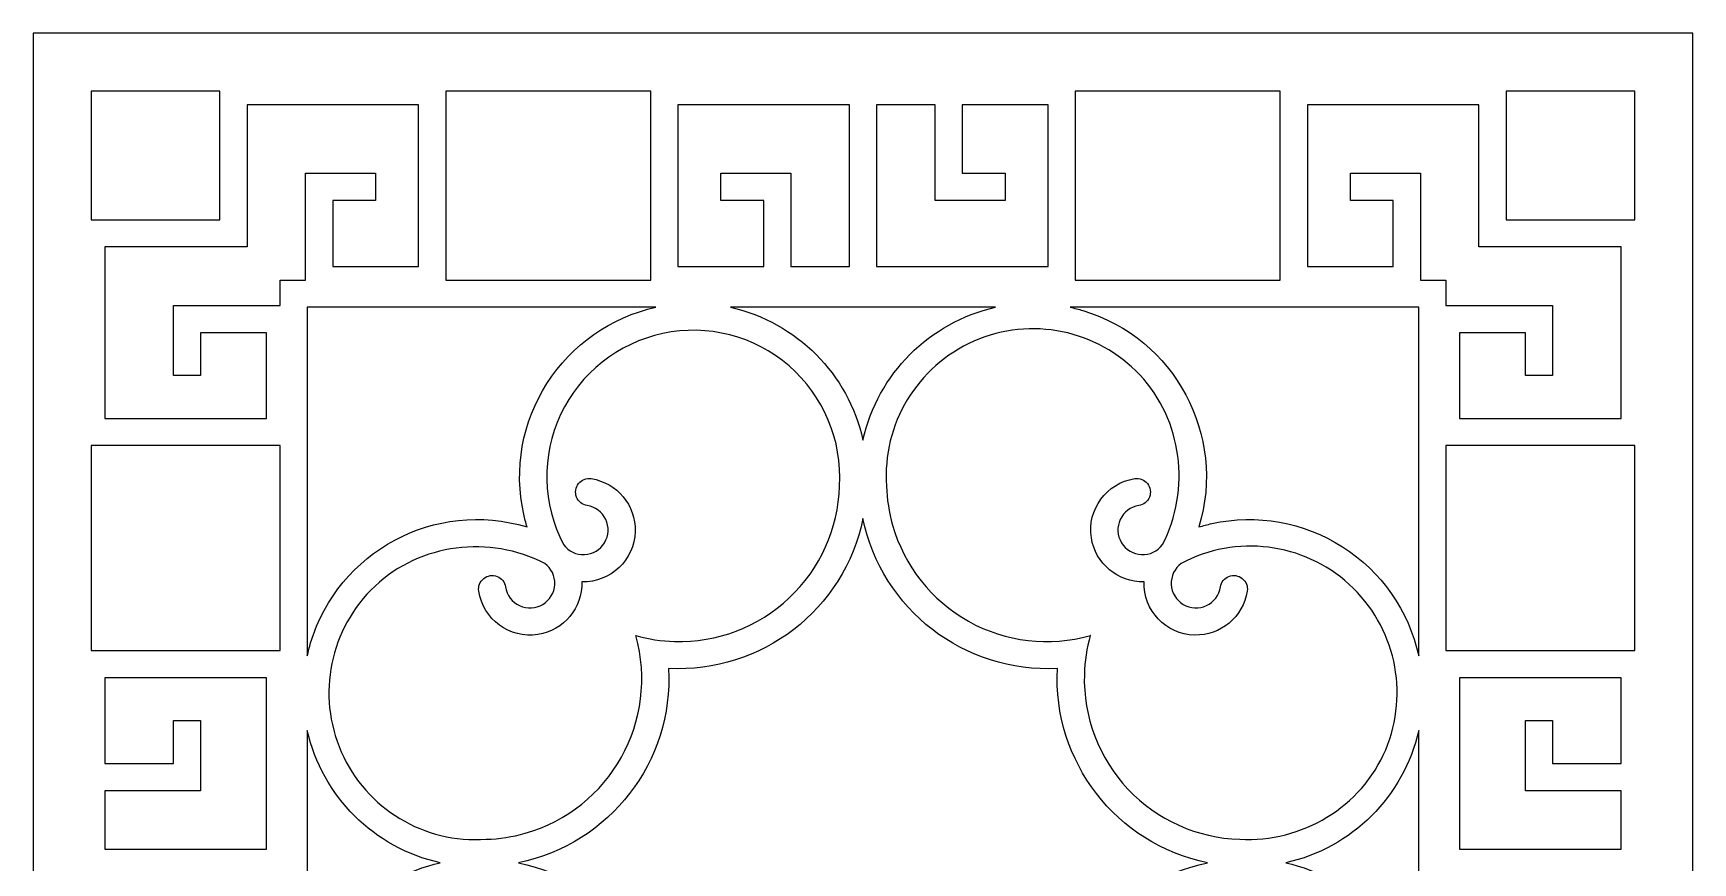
# Model space of a CAD drawing. Header units: centimetres. Extents: x -10.77 to -1.88, y 0.11 to 9.
# Drawn here: x -10.77 to -1.88, y 4.55 to 9 of the extents above; entities that cross this region are included whole.
import ezdxf

# ---------------------------------------------------------------- set-up
doc = ezdxf.new("R2010")
doc.units = ezdxf.units.CM
doc.header["$MEASUREMENT"] = 0
doc.layers.add('layer 1', color=7, linetype='Continuous')

msp = doc.modelspace()

# ---------------------------------------------------------------- linework, layer by layer
at = {"layer": 'layer 1', "color": 250}
for points, knots in [([(-10.77222, 9.00077), (-10.77222, 9.00077), (-1.87913, 9.00077), (-1.87913, 9.00077), (-1.87913, 9.00077), (-1.87913, 9.00077), (-1.87913, 0.10767), (-1.87913, 0.10767), (-1.87913, 0.10767), (-1.87913, 0.10767), (-10.77222, 0.10767), (-10.77222, 0.10767), (-10.77222, 0.10767), (-10.77222, 0.10767), (-10.77222, 9.00077), (-10.77222, 9.00077), (-10.77222, 9.00077), (-10.77222, 9.00077), (-10.77222, 9.00077), (-10.77222, 9.00077)], [0, 0, 0, 0, 0.1666667, 0.1666667, 0.1666667, 0.1666667, 0.3333333, 0.3333333, 0.3333333, 0.3333333, 0.5, 0.5, 0.5, 0.5, 0.6666667, 0.6666667, 0.6666667, 0.6666667, 1, 1, 1, 1]), ([(-9.77196, 8.00051), (-9.77196, 8.00051), (-10.46106, 8.00051), (-10.46106, 8.00051), (-10.46106, 8.00051), (-10.46106, 8.00051), (-10.46106, 8.68961), (-10.46106, 8.68961), (-10.46106, 8.68961), (-10.46106, 8.68961), (-9.77196, 8.68961), (-9.77196, 8.68961), (-9.77196, 8.68961), (-9.77196, 8.68961), (-9.77196, 8.00051), (-9.77196, 8.00051)], [0, 0, 0, 0, 0.2, 0.2, 0.2, 0.2, 0.4, 0.4, 0.4, 0.4, 0.6, 0.6, 0.6, 0.6, 1, 1, 1, 1]), ([(-7.46285, 7.67751), (-7.46285, 7.67751), (-8.56192, 7.67753), (-8.56192, 7.67753), (-8.56192, 7.67753), (-8.56192, 7.67753), (-8.56192, 8.68961), (-8.56192, 8.68961), (-8.56192, 8.68961), (-8.56192, 8.68961), (-7.46285, 8.68961), (-7.46285, 8.68961), (-7.46285, 8.68961), (-7.46285, 8.68961), (-7.46285, 7.67753), (-7.46285, 7.67753), (-7.46285, 7.67753), (-7.46285, 7.67753), (-7.46285, 7.67751), (-7.46285, 7.67751)], [0, 0, 0, 0, 0.1666667, 0.1666667, 0.1666667, 0.1666667, 0.3333333, 0.3333333, 0.3333333, 0.3333333, 0.5, 0.5, 0.5, 0.5, 0.6666667, 0.6666667, 0.6666667, 0.6666667, 1, 1, 1, 1]), ([(-4.08942, 7.67751), (-4.08942, 7.67751), (-5.1885, 7.67751), (-5.1885, 7.67751), (-5.1885, 7.67751), (-5.1885, 7.67751), (-5.1885, 8.68961), (-5.1885, 8.68961), (-5.1885, 8.68961), (-5.1885, 8.68961), (-4.08942, 8.68961), (-4.08942, 8.68961), (-4.08942, 8.68961), (-4.08942, 8.68961), (-4.08942, 7.67751), (-4.08942, 7.67751)], [0, 0, 0, 0, 0.2, 0.2, 0.2, 0.2, 0.4, 0.4, 0.4, 0.4, 0.6, 0.6, 0.6, 0.6, 1, 1, 1, 1]), ([(-2.87939, 8.00051), (-2.87939, 8.00051), (-2.87939, 8.68961), (-2.87939, 8.68961), (-2.87939, 8.68961), (-2.87939, 8.68961), (-2.19028, 8.68961), (-2.19028, 8.68961), (-2.19028, 8.68961), (-2.19028, 8.68961), (-2.19028, 8.00051), (-2.19028, 8.00051), (-2.19028, 8.00051), (-2.19028, 8.00051), (-2.87939, 8.00051), (-2.87939, 8.00051)], [0, 0, 0, 0, 0.2, 0.2, 0.2, 0.2, 0.4, 0.4, 0.4, 0.4, 0.6, 0.6, 0.6, 0.6, 1, 1, 1, 1]), ([(-9.44896, 7.5411), (-9.44896, 7.5411), (-10.02124, 7.5411), (-10.02124, 7.5411), (-10.02124, 7.5411), (-10.02124, 7.5411), (-10.02124, 7.16576), (-10.02124, 7.16576), (-10.02124, 7.16576), (-10.02124, 7.16576), (-9.87565, 7.16576), (-9.87565, 7.16576), (-9.87565, 7.16576), (-9.87565, 7.16576), (-9.87563, 7.3955), (-9.87563, 7.3955), (-9.87563, 7.3955), (-9.87563, 7.3955), (-9.52173, 7.3955), (-9.52173, 7.3955), (-9.52173, 7.3955), (-9.52173, 7.3955), (-9.52173, 6.93604), (-9.52173, 6.93604), (-9.52173, 6.93604), (-9.52173, 6.93604), (-10.38831, 6.93604), (-10.38831, 6.93604), (-10.38831, 6.93604), (-10.38831, 6.93604), (-10.38832, 7.85497), (-10.38832, 7.85497), (-10.38832, 7.85497), (-10.38832, 7.85497), (-9.6264, 7.85497), (-9.6264, 7.85497), (-9.6264, 7.85497), (-9.6264, 7.85497), (-9.6264, 8.61688), (-9.6264, 8.61688), (-9.6264, 8.61688), (-9.6264, 8.61688), (-8.70749, 8.61688), (-8.70749, 8.61688), (-8.70749, 8.61688), (-8.70749, 8.61688), (-8.70749, 7.75029), (-8.70749, 7.75029), (-8.70749, 7.75029), (-8.70749, 7.75029), (-9.16692, 7.75029), (-9.16692, 7.75029), (-9.16692, 7.75029), (-9.16692, 7.75029), (-9.16692, 8.10421), (-9.16692, 8.10421), (-9.16692, 8.10421), (-9.16692, 8.10421), (-8.9372, 8.10421), (-8.9372, 8.10421), (-8.9372, 8.10421), (-8.9372, 8.10421), (-8.9372, 8.2498), (-8.9372, 8.2498), (-8.9372, 8.2498), (-8.9372, 8.2498), (-9.31254, 8.2498), (-9.31254, 8.2498), (-9.31254, 8.2498), (-9.31254, 8.2498), (-9.31254, 7.67751), (-9.31254, 7.67751), (-9.31254, 7.67751), (-9.31254, 7.67751), (-9.44896, 7.67751), (-9.44896, 7.67751), (-9.44896, 7.67751), (-9.44896, 7.67751), (-9.44896, 7.5411), (-9.44896, 7.5411)], [0, 0, 0, 0, 0.047619, 0.047619, 0.047619, 0.047619, 0.0952381, 0.0952381, 0.0952381, 0.0952381, 0.1428571, 0.1428571, 0.1428571, 0.1428571, 0.1904762, 0.1904762, 0.1904762, 0.1904762, 0.2380952, 0.2380952, 0.2380952, 0.2380952, 0.2857143, 0.2857143, 0.2857143, 0.2857143, 0.3333333, 0.3333333, 0.3333333, 0.3333333, 0.3809524, 0.3809524, 0.3809524, 0.3809524, 0.4285714, 0.4285714, 0.4285714, 0.4285714, 0.4761905, 0.4761905, 0.4761905, 0.4761905, 0.5238095, 0.5238095, 0.5238095, 0.5238095, 0.5714286, 0.5714286, 0.5714286, 0.5714286, 0.6190476, 0.6190476, 0.6190476, 0.6190476, 0.6666667, 0.6666667, 0.6666667, 0.6666667, 0.7142857, 0.7142857, 0.7142857, 0.7142857, 0.7619048, 0.7619048, 0.7619048, 0.7619048, 0.8095238, 0.8095238, 0.8095238, 0.8095238, 0.8571429, 0.8571429, 0.8571429, 0.8571429, 0.9047619, 0.9047619, 0.9047619, 0.9047619, 1, 1, 1, 1]), ([(-6.85794, 7.75029), (-6.85794, 7.75029), (-7.31729, 7.75029), (-7.31729, 7.75029), (-7.31729, 7.75029), (-7.31729, 7.75029), (-7.31729, 8.61688), (-7.31729, 8.61688), (-7.31729, 8.61688), (-7.31729, 8.61688), (-6.39846, 8.61688), (-6.39846, 8.61688), (-6.39846, 8.61688), (-6.39846, 8.61688), (-6.39846, 7.75029), (-6.39846, 7.75029), (-6.39846, 7.75029), (-6.39846, 7.75029), (-6.71233, 7.75029), (-6.71233, 7.75029), (-6.71233, 7.75029), (-6.71233, 7.75029), (-6.71233, 8.2498), (-6.71233, 8.2498), (-6.71233, 8.2498), (-6.71233, 8.2498), (-7.0876, 8.2498), (-7.0876, 8.2498), (-7.0876, 8.2498), (-7.0876, 8.2498), (-7.0876, 8.10421), (-7.0876, 8.10421), (-7.0876, 8.10421), (-7.0876, 8.10421), (-6.85794, 8.10421), (-6.85794, 8.10421), (-6.85794, 8.10421), (-6.85794, 8.10421), (-6.85794, 7.75029), (-6.85794, 7.75029)], [0, 0, 0, 0, 0.0909091, 0.0909091, 0.0909091, 0.0909091, 0.1818182, 0.1818182, 0.1818182, 0.1818182, 0.2727273, 0.2727273, 0.2727273, 0.2727273, 0.3636364, 0.3636364, 0.3636364, 0.3636364, 0.4545455, 0.4545455, 0.4545455, 0.4545455, 0.5454545, 0.5454545, 0.5454545, 0.5454545, 0.6363636, 0.6363636, 0.6363636, 0.6363636, 0.7272727, 0.7272727, 0.7272727, 0.7272727, 0.8181818, 0.8181818, 0.8181818, 0.8181818, 1, 1, 1, 1]), ([(-5.79341, 8.61691), (-5.79341, 8.61691), (-5.33406, 8.61688), (-5.33406, 8.61688), (-5.33406, 8.61688), (-5.33406, 8.61688), (-5.33406, 7.75029), (-5.33406, 7.75029), (-5.33406, 7.75029), (-5.33406, 7.75029), (-6.25288, 7.75029), (-6.25288, 7.75029), (-6.25288, 7.75029), (-6.25288, 7.75029), (-6.25288, 8.61688), (-6.25288, 8.61688), (-6.25288, 8.61688), (-6.25288, 8.61688), (-5.939, 8.61688), (-5.939, 8.61688), (-5.939, 8.61688), (-5.939, 8.61688), (-5.939, 8.10421), (-5.939, 8.10421), (-5.939, 8.10421), (-5.939, 8.10421), (-5.56375, 8.10421), (-5.56375, 8.10421), (-5.56375, 8.10421), (-5.56375, 8.10421), (-5.56375, 8.2498), (-5.56375, 8.2498), (-5.56375, 8.2498), (-5.56375, 8.2498), (-5.79341, 8.2498), (-5.79341, 8.2498), (-5.79341, 8.2498), (-5.79341, 8.2498), (-5.79341, 8.61691), (-5.79341, 8.61691)], [0, 0, 0, 0, 0.0909091, 0.0909091, 0.0909091, 0.0909091, 0.1818182, 0.1818182, 0.1818182, 0.1818182, 0.2727273, 0.2727273, 0.2727273, 0.2727273, 0.3636364, 0.3636364, 0.3636364, 0.3636364, 0.4545455, 0.4545455, 0.4545455, 0.4545455, 0.5454545, 0.5454545, 0.5454545, 0.5454545, 0.6363636, 0.6363636, 0.6363636, 0.6363636, 0.7272727, 0.7272727, 0.7272727, 0.7272727, 0.8181818, 0.8181818, 0.8181818, 0.8181818, 1, 1, 1, 1]), ([(-3.20239, 7.54109), (-3.20239, 7.54109), (-3.20239, 7.67751), (-3.20239, 7.67751), (-3.20239, 7.67751), (-3.20239, 7.67751), (-3.33881, 7.67751), (-3.33881, 7.67751), (-3.33881, 7.67751), (-3.33881, 7.67751), (-3.33881, 8.2498), (-3.33881, 8.2498), (-3.33881, 8.2498), (-3.33881, 8.2498), (-3.71413, 8.2498), (-3.71413, 8.2498), (-3.71413, 8.2498), (-3.71413, 8.2498), (-3.71413, 8.10421), (-3.71413, 8.10421), (-3.71413, 8.10421), (-3.71413, 8.10421), (-3.4844, 8.10421), (-3.4844, 8.10421), (-3.4844, 8.10421), (-3.4844, 8.10421), (-3.4844, 7.75029), (-3.4844, 7.75029), (-3.4844, 7.75029), (-3.4844, 7.75029), (-3.94386, 7.75029), (-3.94386, 7.75029), (-3.94386, 7.75029), (-3.94386, 7.75029), (-3.94386, 8.61688), (-3.94386, 8.61688), (-3.94386, 8.61688), (-3.94386, 8.61688), (-3.02494, 8.61688), (-3.02494, 8.61688), (-3.02494, 8.61688), (-3.02494, 8.61688), (-3.02494, 7.85495), (-3.02494, 7.85495), (-3.02494, 7.85495), (-3.02494, 7.85495), (-2.26302, 7.85497), (-2.26302, 7.85497), (-2.26302, 7.85497), (-2.26302, 7.85497), (-2.26303, 6.93604), (-2.26303, 6.93604), (-2.26303, 6.93604), (-2.26303, 6.93604), (-3.12961, 6.93604), (-3.12961, 6.93604), (-3.12961, 6.93604), (-3.12961, 6.93604), (-3.12961, 7.3955), (-3.12961, 7.3955), (-3.12961, 7.3955), (-3.12961, 7.3955), (-2.77569, 7.3955), (-2.77569, 7.3955), (-2.77569, 7.3955), (-2.77569, 7.3955), (-2.77569, 7.16576), (-2.77569, 7.16576), (-2.77569, 7.16576), (-2.77569, 7.16576), (-2.6301, 7.16576), (-2.6301, 7.16576), (-2.6301, 7.16576), (-2.6301, 7.16576), (-2.6301, 7.54109), (-2.6301, 7.54109), (-2.6301, 7.54109), (-2.6301, 7.54109), (-3.20239, 7.54109), (-3.20239, 7.54109)], [0, 0, 0, 0, 0.047619, 0.047619, 0.047619, 0.047619, 0.0952381, 0.0952381, 0.0952381, 0.0952381, 0.1428571, 0.1428571, 0.1428571, 0.1428571, 0.1904762, 0.1904762, 0.1904762, 0.1904762, 0.2380952, 0.2380952, 0.2380952, 0.2380952, 0.2857143, 0.2857143, 0.2857143, 0.2857143, 0.3333333, 0.3333333, 0.3333333, 0.3333333, 0.3809524, 0.3809524, 0.3809524, 0.3809524, 0.4285714, 0.4285714, 0.4285714, 0.4285714, 0.4761905, 0.4761905, 0.4761905, 0.4761905, 0.5238095, 0.5238095, 0.5238095, 0.5238095, 0.5714286, 0.5714286, 0.5714286, 0.5714286, 0.6190476, 0.6190476, 0.6190476, 0.6190476, 0.6666667, 0.6666667, 0.6666667, 0.6666667, 0.7142857, 0.7142857, 0.7142857, 0.7142857, 0.7619048, 0.7619048, 0.7619048, 0.7619048, 0.8095238, 0.8095238, 0.8095238, 0.8095238, 0.8571429, 0.8571429, 0.8571429, 0.8571429, 0.9047619, 0.9047619, 0.9047619, 0.9047619, 1, 1, 1, 1]), ([(-7.43529, 7.53192), (-7.6764, 7.47866), (-7.88646, 7.33179), (-8.01928, 7.12363), (-8.01928, 7.12363), (-8.1521, 6.91547), (-8.19705, 6.66423), (-8.14377, 6.42312), (-8.14377, 6.42312), (-8.13867, 6.4), (-8.13269, 6.37708), (-8.12586, 6.35441), (-8.12586, 6.35441), (-8.6182, 6.50268), (-9.13719, 6.2249), (-9.2855, 5.73257), (-9.2855, 5.73257), (-9.29232, 5.70988), (-9.29828, 5.68694), (-9.30338, 5.6638), (-9.30338, 5.6638), (-9.30338, 5.6638), (-9.30338, 7.53193), (-9.30338, 7.53193), (-9.30338, 7.53193), (-9.30338, 7.53193), (-7.43529, 7.53193), (-7.43529, 7.53193), (-7.43529, 7.53193), (-7.43529, 7.53193), (-7.43529, 7.53192), (-7.43529, 7.53192)], [0, 0, 0, 0, 0.1111111, 0.1111111, 0.1111111, 0.1111111, 0.2222222, 0.2222222, 0.2222222, 0.2222222, 0.3333333, 0.3333333, 0.3333333, 0.3333333, 0.4444444, 0.4444444, 0.4444444, 0.4444444, 0.5555556, 0.5555556, 0.5555556, 0.5555556, 0.6666667, 0.6666667, 0.6666667, 0.6666667, 0.7777778, 0.7777778, 0.7777778, 0.7777778, 1, 1, 1, 1]), ([(-7.03494, 7.53193), (-7.03494, 7.53193), (-5.61643, 7.53193), (-5.61643, 7.53193), (-5.61643, 7.53193), (-5.97058, 7.45129), (-6.24659, 7.17445), (-6.32569, 6.81995), (-6.32569, 6.81995), (-6.40499, 7.1744), (-6.68076, 7.45145), (-7.03494, 7.53193)], [0, 0, 0, 0, 0.25, 0.25, 0.25, 0.25, 0.5, 0.5, 0.5, 0.5, 1, 1, 1, 1]), ([(-5.10749, 5.77236), (-5.32641, 5.71025), (-5.56105, 5.73765), (-5.75977, 5.84853), (-5.75977, 5.84853), (-5.95849, 5.95942), (-6.10532, 6.14575), (-6.16744, 6.36468), (-6.16744, 6.36468), (-6.18666, 6.4326), (-6.19743, 6.50266), (-6.19949, 6.57322), (-6.19949, 6.57322), (-6.22337, 6.90519), (-6.03575, 7.21625), (-5.73098, 7.34998), (-5.73098, 7.34998), (-5.4262, 7.48371), (-5.07025, 7.41116), (-4.84213, 7.16881), (-4.84213, 7.16881), (-4.61401, 6.92646), (-4.56889, 6.55571), (-4.7208, 6.25958), (-4.7208, 6.25958), (-4.74701, 6.22408), (-4.7892, 6.20398), (-4.83329, 6.206), (-4.83329, 6.206), (-4.87738, 6.20801), (-4.91775, 6.23221), (-4.94061, 6.26996), (-4.94061, 6.26996), (-4.96347, 6.30771), (-4.96599, 6.35438), (-4.94734, 6.39438), (-4.94734, 6.39438), (-4.92869, 6.43438), (-4.89095, 6.46251), (-4.84734, 6.46928), (-4.84734, 6.46928), (-4.82163, 6.47323), (-4.79998, 6.4906), (-4.79056, 6.51485), (-4.79056, 6.51485), (-4.78113, 6.53909), (-4.78535, 6.56652), (-4.80163, 6.58681), (-4.80163, 6.58681), (-4.81791, 6.60709), (-4.84377, 6.61716), (-4.86948, 6.6132), (-4.86948, 6.6132), (-5.02133, 6.58971), (-5.12548, 6.44796), (-5.10207, 6.2961), (-5.10207, 6.2961), (-5.0802, 6.15775), (-4.95957, 6.05696), (-4.81954, 6.06036), (-4.81954, 6.06036), (-4.82362, 5.90676), (-4.70283, 5.77891), (-4.54924, 5.77471), (-4.54924, 5.77471), (-4.4092, 5.77139), (-4.2884, 5.87204), (-4.2667, 6.01042), (-4.2667, 6.01042), (-4.26275, 6.03613), (-4.27281, 6.062), (-4.2931, 6.07827), (-4.2931, 6.07827), (-4.31339, 6.09455), (-4.34083, 6.09877), (-4.36507, 6.08934), (-4.36507, 6.08934), (-4.3893, 6.0799), (-4.40667, 6.05827), (-4.41061, 6.03256), (-4.41061, 6.03256), (-4.41727, 5.98893), (-4.44524, 5.95149), (-4.48518, 5.93272), (-4.48518, 5.93272), (-4.52513, 5.91396), (-4.57212, 5.91652), (-4.60995, 5.93925), (-4.60995, 5.93925), (-4.64781, 5.96198), (-4.67182, 6.00211), (-4.67396, 6.04621), (-4.67396, 6.04621), (-4.6761, 6.09032), (-4.65579, 6.13281), (-4.62032, 6.15911), (-4.62032, 6.15911), (-4.32664, 6.31572), (-3.96618, 6.27054), (-3.72022, 6.04631), (-3.72022, 6.04631), (-3.47427, 5.82207), (-3.39605, 5.46731), (-3.52491, 5.16045), (-3.52491, 5.16045), (-3.65378, 4.85357), (-3.97429, 4.66181), (-4.3066, 4.68041), (-4.3066, 4.68041), (-4.53407, 4.68694), (-4.74962, 4.78357), (-4.90584, 4.94903), (-4.90584, 4.94903), (-5.06206, 5.1145), (-5.14612, 5.33633), (-5.13957, 5.5638), (-5.13957, 5.5638), (-5.13754, 5.63436), (-5.12678, 5.70441), (-5.10756, 5.77232), (-5.10756, 5.77232), (-5.10756, 5.77232), (-5.10749, 5.77236), (-5.10749, 5.77236)], [0, 0, 0, 0, 0.03125, 0.03125, 0.03125, 0.03125, 0.0625, 0.0625, 0.0625, 0.0625, 0.09375, 0.09375, 0.09375, 0.09375, 0.125, 0.125, 0.125, 0.125, 0.15625, 0.15625, 0.15625, 0.15625, 0.1875, 0.1875, 0.1875, 0.1875, 0.21875, 0.21875, 0.21875, 0.21875, 0.25, 0.25, 0.25, 0.25, 0.28125, 0.28125, 0.28125, 0.28125, 0.3125, 0.3125, 0.3125, 0.3125, 0.34375, 0.34375, 0.34375, 0.34375, 0.375, 0.375, 0.375, 0.375, 0.40625, 0.40625, 0.40625, 0.40625, 0.4375, 0.4375, 0.4375, 0.4375, 0.46875, 0.46875, 0.46875, 0.46875, 0.5, 0.5, 0.5, 0.5, 0.53125, 0.53125, 0.53125, 0.53125, 0.5625, 0.5625, 0.5625, 0.5625, 0.59375, 0.59375, 0.59375, 0.59375, 0.625, 0.625, 0.625, 0.625, 0.65625, 0.65625, 0.65625, 0.65625, 0.6875, 0.6875, 0.6875, 0.6875, 0.71875, 0.71875, 0.71875, 0.71875, 0.75, 0.75, 0.75, 0.75, 0.78125, 0.78125, 0.78125, 0.78125, 0.8125, 0.8125, 0.8125, 0.8125, 0.84375, 0.84375, 0.84375, 0.84375, 0.875, 0.875, 0.875, 0.875, 0.90625, 0.90625, 0.90625, 0.90625, 0.9375, 0.9375, 0.9375, 0.9375, 1, 1, 1, 1]), ([(-5.2161, 7.53193), (-5.2161, 7.53193), (-3.34796, 7.53193), (-3.34796, 7.53193), (-3.34796, 7.53193), (-3.34796, 7.53193), (-3.34797, 5.66383), (-3.34797, 5.66383), (-3.34797, 5.66383), (-3.40123, 5.90493), (-3.54809, 6.115), (-3.75625, 6.24782), (-3.75625, 6.24782), (-3.9644, 6.38064), (-4.21564, 6.42559), (-4.45674, 6.37232), (-4.45674, 6.37232), (-4.47989, 6.36722), (-4.50283, 6.36125), (-4.52553, 6.35441), (-4.52553, 6.35441), (-4.37725, 6.84673), (-4.65497, 7.36569), (-5.14725, 7.51406), (-5.14725, 7.51406), (-5.16998, 7.52085), (-5.19294, 7.52681), (-5.2161, 7.53193), (-5.2161, 7.53193), (-5.2161, 7.53193), (-5.2161, 7.53193), (-5.2161, 7.53193)], [0, 0, 0, 0, 0.1111111, 0.1111111, 0.1111111, 0.1111111, 0.2222222, 0.2222222, 0.2222222, 0.2222222, 0.3333333, 0.3333333, 0.3333333, 0.3333333, 0.4444444, 0.4444444, 0.4444444, 0.4444444, 0.5555556, 0.5555556, 0.5555556, 0.5555556, 0.6666667, 0.6666667, 0.6666667, 0.6666667, 0.7777778, 0.7777778, 0.7777778, 0.7777778, 1, 1, 1, 1]), ([(-7.54379, 5.77232), (-7.4145, 5.31641), (-7.68033, 4.84171), (-8.13624, 4.71241), (-8.13624, 4.71241), (-8.20416, 4.69323), (-8.2742, 4.68248), (-8.34475, 4.68041), (-8.34475, 4.68041), (-8.6767, 4.65656), (-8.98774, 4.84421), (-9.12144, 5.14899), (-9.12144, 5.14899), (-9.25515, 5.45376), (-9.18258, 5.80969), (-8.94022, 6.0378), (-8.94022, 6.0378), (-8.69788, 6.2659), (-8.32713, 6.31101), (-8.031, 6.15911), (-8.031, 6.15911), (-7.9955, 6.13289), (-7.9754, 6.09069), (-7.97743, 6.0466), (-7.97743, 6.0466), (-7.97945, 6.00251), (-8.00364, 5.96214), (-8.0414, 5.93929), (-8.0414, 5.93929), (-8.07916, 5.91643), (-8.12583, 5.9139), (-8.16582, 5.93255), (-8.16582, 5.93255), (-8.20583, 5.9512), (-8.23395, 5.98894), (-8.24072, 6.03256), (-8.24072, 6.03256), (-8.24467, 6.05827), (-8.26205, 6.07992), (-8.2863, 6.08934), (-8.2863, 6.08934), (-8.31055, 6.09877), (-8.33798, 6.09454), (-8.35826, 6.07825), (-8.35826, 6.07825), (-8.37855, 6.06197), (-8.38861, 6.03612), (-8.38464, 6.01041), (-8.38464, 6.01041), (-8.36116, 5.85856), (-8.21941, 5.75442), (-8.06754, 5.77782), (-8.06754, 5.77782), (-7.9292, 5.7997), (-7.82841, 5.92034), (-7.83181, 6.06036), (-7.83181, 6.06036), (-7.67822, 6.05629), (-7.55038, 6.17706), (-7.54613, 6.33064), (-7.54613, 6.33064), (-7.54282, 6.47068), (-7.64345, 6.59148), (-7.78184, 6.6132), (-7.78184, 6.6132), (-7.80755, 6.61716), (-7.83343, 6.60709), (-7.84971, 6.5868), (-7.84971, 6.5868), (-7.86599, 6.56651), (-7.87021, 6.53908), (-7.86078, 6.51483), (-7.86078, 6.51483), (-7.85134, 6.49058), (-7.82972, 6.47322), (-7.80401, 6.46928), (-7.80401, 6.46928), (-7.76037, 6.46261), (-7.72293, 6.43465), (-7.70417, 6.3947), (-7.70417, 6.3947), (-7.6854, 6.35476), (-7.68797, 6.30777), (-7.7107, 6.26993), (-7.7107, 6.26993), (-7.73344, 6.23209), (-7.77356, 6.20808), (-7.81766, 6.20594), (-7.81766, 6.20594), (-7.86177, 6.20381), (-7.90425, 6.22411), (-7.93055, 6.25958), (-7.93055, 6.25958), (-8.04448, 6.47684), (-8.05017, 6.7349), (-7.94595, 6.95698), (-7.94595, 6.95698), (-7.84172, 7.17905), (-7.63789, 7.33993), (-7.39798, 7.39113), (-7.39798, 7.39113), (-7.15804, 7.44234), (-6.90796, 7.37828), (-6.72218, 7.21805), (-6.72218, 7.21805), (-6.5364, 7.05781), (-6.43643, 6.81812), (-6.45186, 6.57326), (-6.45186, 6.57326), (-6.45839, 6.3458), (-6.55503, 6.13025), (-6.7205, 5.97404), (-6.7205, 5.97404), (-6.88597, 5.81783), (-7.1078, 5.73378), (-7.33526, 5.74033), (-7.33526, 5.74033), (-7.40582, 5.74237), (-7.47587, 5.75312), (-7.54378, 5.77234), (-7.54378, 5.77234), (-7.54378, 5.77234), (-7.54379, 5.77232), (-7.54379, 5.77232)], [0, 0, 0, 0, 0.03125, 0.03125, 0.03125, 0.03125, 0.0625, 0.0625, 0.0625, 0.0625, 0.09375, 0.09375, 0.09375, 0.09375, 0.125, 0.125, 0.125, 0.125, 0.15625, 0.15625, 0.15625, 0.15625, 0.1875, 0.1875, 0.1875, 0.1875, 0.21875, 0.21875, 0.21875, 0.21875, 0.25, 0.25, 0.25, 0.25, 0.28125, 0.28125, 0.28125, 0.28125, 0.3125, 0.3125, 0.3125, 0.3125, 0.34375, 0.34375, 0.34375, 0.34375, 0.375, 0.375, 0.375, 0.375, 0.40625, 0.40625, 0.40625, 0.40625, 0.4375, 0.4375, 0.4375, 0.4375, 0.46875, 0.46875, 0.46875, 0.46875, 0.5, 0.5, 0.5, 0.5, 0.53125, 0.53125, 0.53125, 0.53125, 0.5625, 0.5625, 0.5625, 0.5625, 0.59375, 0.59375, 0.59375, 0.59375, 0.625, 0.625, 0.625, 0.625, 0.65625, 0.65625, 0.65625, 0.65625, 0.6875, 0.6875, 0.6875, 0.6875, 0.71875, 0.71875, 0.71875, 0.71875, 0.75, 0.75, 0.75, 0.75, 0.78125, 0.78125, 0.78125, 0.78125, 0.8125, 0.8125, 0.8125, 0.8125, 0.84375, 0.84375, 0.84375, 0.84375, 0.875, 0.875, 0.875, 0.875, 0.90625, 0.90625, 0.90625, 0.90625, 0.9375, 0.9375, 0.9375, 0.9375, 1, 1, 1, 1]), ([(-9.44896, 6.79049), (-9.44896, 6.79049), (-9.44896, 5.6914), (-9.44896, 5.6914), (-9.44896, 5.6914), (-9.44896, 5.6914), (-10.46106, 5.6914), (-10.46106, 5.6914), (-10.46106, 5.6914), (-10.46106, 5.6914), (-10.46106, 6.79049), (-10.46106, 6.79049), (-10.46106, 6.79049), (-10.46106, 6.79049), (-9.44896, 6.79049), (-9.44896, 6.79049)], [0, 0, 0, 0, 0.2, 0.2, 0.2, 0.2, 0.4, 0.4, 0.4, 0.4, 0.6, 0.6, 0.6, 0.6, 1, 1, 1, 1]), ([(-2.19028, 5.6914), (-2.19028, 5.6914), (-3.20239, 5.6914), (-3.20239, 5.6914), (-3.20239, 5.6914), (-3.20239, 5.6914), (-3.20239, 6.79049), (-3.20239, 6.79049), (-3.20239, 6.79049), (-3.20239, 6.79049), (-2.19028, 6.79049), (-2.19028, 6.79049), (-2.19028, 6.79049), (-2.19028, 6.79049), (-2.19028, 5.6914), (-2.19028, 5.6914)], [0, 0, 0, 0, 0.2, 0.2, 0.2, 0.2, 0.4, 0.4, 0.4, 0.4, 0.6, 0.6, 0.6, 0.6, 1, 1, 1, 1]), ([(-6.32569, 2.70821), (-6.42647, 3.19729), (-6.86879, 3.53922), (-7.36743, 3.51245), (-7.36743, 3.51245), (-7.34113, 4.01112), (-7.68247, 4.45387), (-8.17164, 4.55424), (-8.17164, 4.55424), (-7.68258, 4.65506), (-7.34068, 5.09736), (-7.36743, 5.59599), (-7.36743, 5.59599), (-6.86877, 5.56966), (-6.426, 5.91102), (-6.32569, 6.4002), (-6.32569, 6.4002), (-6.22487, 5.91114), (-5.78256, 5.56924), (-5.28393, 5.59599), (-5.28393, 5.59599), (-5.31023, 5.09733), (-4.96887, 4.65458), (-4.47971, 4.55424), (-4.47971, 4.55424), (-4.96877, 4.45341), (-5.31066, 4.01109), (-5.2839, 3.51245), (-5.2839, 3.51245), (-5.78257, 3.53878), (-6.22535, 3.19743), (-6.32569, 2.70826), (-6.32569, 2.70826), (-6.32569, 2.70826), (-6.32569, 2.70821), (-6.32569, 2.70821)], [0, 0, 0, 0, 0.1, 0.1, 0.1, 0.1, 0.2, 0.2, 0.2, 0.2, 0.3, 0.3, 0.3, 0.3, 0.4, 0.4, 0.4, 0.4, 0.5, 0.5, 0.5, 0.5, 0.6, 0.6, 0.6, 0.6, 0.7, 0.7, 0.7, 0.7, 0.8, 0.8, 0.8, 0.8, 1, 1, 1, 1]), ([(-10.38832, 5.08649), (-10.38832, 5.08649), (-10.38832, 5.54584), (-10.38832, 5.54584), (-10.38832, 5.54584), (-10.38832, 5.54584), (-9.52173, 5.54584), (-9.52173, 5.54584), (-9.52173, 5.54584), (-9.52173, 5.54584), (-9.52173, 4.62702), (-9.52173, 4.62702), (-9.52173, 4.62702), (-9.52173, 4.62702), (-10.38832, 4.62702), (-10.38832, 4.62702), (-10.38832, 4.62702), (-10.38832, 4.62702), (-10.38832, 4.94088), (-10.38832, 4.94088), (-10.38832, 4.94088), (-10.38832, 4.94088), (-9.87565, 4.94088), (-9.87565, 4.94088), (-9.87565, 4.94088), (-9.87565, 4.94088), (-9.87565, 5.31615), (-9.87565, 5.31615), (-9.87565, 5.31615), (-9.87565, 5.31615), (-10.02124, 5.31615), (-10.02124, 5.31615), (-10.02124, 5.31615), (-10.02124, 5.31615), (-10.02124, 5.08649), (-10.02124, 5.08649), (-10.02124, 5.08649), (-10.02124, 5.08649), (-10.38832, 5.08649), (-10.38832, 5.08649)], [0, 0, 0, 0, 0.0909091, 0.0909091, 0.0909091, 0.0909091, 0.1818182, 0.1818182, 0.1818182, 0.1818182, 0.2727273, 0.2727273, 0.2727273, 0.2727273, 0.3636364, 0.3636364, 0.3636364, 0.3636364, 0.4545455, 0.4545455, 0.4545455, 0.4545455, 0.5454545, 0.5454545, 0.5454545, 0.5454545, 0.6363636, 0.6363636, 0.6363636, 0.6363636, 0.7272727, 0.7272727, 0.7272727, 0.7272727, 0.8181818, 0.8181818, 0.8181818, 0.8181818, 1, 1, 1, 1]), ([(-2.26302, 5.08649), (-2.26302, 5.08649), (-2.6301, 5.08649), (-2.6301, 5.08649), (-2.6301, 5.08649), (-2.6301, 5.08649), (-2.6301, 5.31615), (-2.6301, 5.31615), (-2.6301, 5.31615), (-2.6301, 5.31615), (-2.77569, 5.31615), (-2.77569, 5.31615), (-2.77569, 5.31615), (-2.77569, 5.31615), (-2.77569, 4.94088), (-2.77569, 4.94088), (-2.77569, 4.94088), (-2.77569, 4.94088), (-2.26302, 4.94088), (-2.26302, 4.94088), (-2.26302, 4.94088), (-2.26302, 4.94088), (-2.26302, 4.62702), (-2.26302, 4.62702), (-2.26302, 4.62702), (-2.26302, 4.62702), (-3.12961, 4.62702), (-3.12961, 4.62702), (-3.12961, 4.62702), (-3.12961, 4.62702), (-3.12961, 5.54584), (-3.12961, 5.54584), (-3.12961, 5.54584), (-3.12961, 5.54584), (-2.26302, 5.54584), (-2.26302, 5.54584), (-2.26302, 5.54584), (-2.26302, 5.54584), (-2.26302, 5.08649), (-2.26302, 5.08649)], [0, 0, 0, 0, 0.0909091, 0.0909091, 0.0909091, 0.0909091, 0.1818182, 0.1818182, 0.1818182, 0.1818182, 0.2727273, 0.2727273, 0.2727273, 0.2727273, 0.3636364, 0.3636364, 0.3636364, 0.3636364, 0.4545455, 0.4545455, 0.4545455, 0.4545455, 0.5454545, 0.5454545, 0.5454545, 0.5454545, 0.6363636, 0.6363636, 0.6363636, 0.6363636, 0.7272727, 0.7272727, 0.7272727, 0.7272727, 0.8181818, 0.8181818, 0.8181818, 0.8181818, 1, 1, 1, 1]), ([(-9.30339, 5.26348), (-9.22276, 4.90931), (-8.9459, 4.63331), (-8.59138, 4.55424), (-8.59138, 4.55424), (-8.94585, 4.47493), (-9.22291, 4.19915), (-9.30339, 3.84495), (-9.30339, 3.84495), (-9.30339, 3.84495), (-9.30338, 5.26349), (-9.30338, 5.26349), (-9.30338, 5.26349), (-9.30338, 5.26349), (-9.30339, 5.26348), (-9.30339, 5.26348)], [0, 0, 0, 0, 0.2, 0.2, 0.2, 0.2, 0.4, 0.4, 0.4, 0.4, 0.6, 0.6, 0.6, 0.6, 1, 1, 1, 1]), ([(-3.34796, 3.84498), (-3.4286, 4.19914), (-3.70544, 4.47514), (-4.05995, 4.55424), (-4.05995, 4.55424), (-3.70549, 4.63353), (-3.42843, 4.9093), (-3.34796, 5.26351), (-3.34796, 5.26351), (-3.34796, 5.26351), (-3.34797, 3.84496), (-3.34797, 3.84496), (-3.34797, 3.84496), (-3.34797, 3.84496), (-3.34796, 3.84498), (-3.34796, 3.84498)], [0, 0, 0, 0, 0.2, 0.2, 0.2, 0.2, 0.4, 0.4, 0.4, 0.4, 0.6, 0.6, 0.6, 0.6, 1, 1, 1, 1])]:
    msp.add_open_spline(points, degree=3, knots=knots, dxfattribs=at)

doc.saveas('drawing.dxf')
